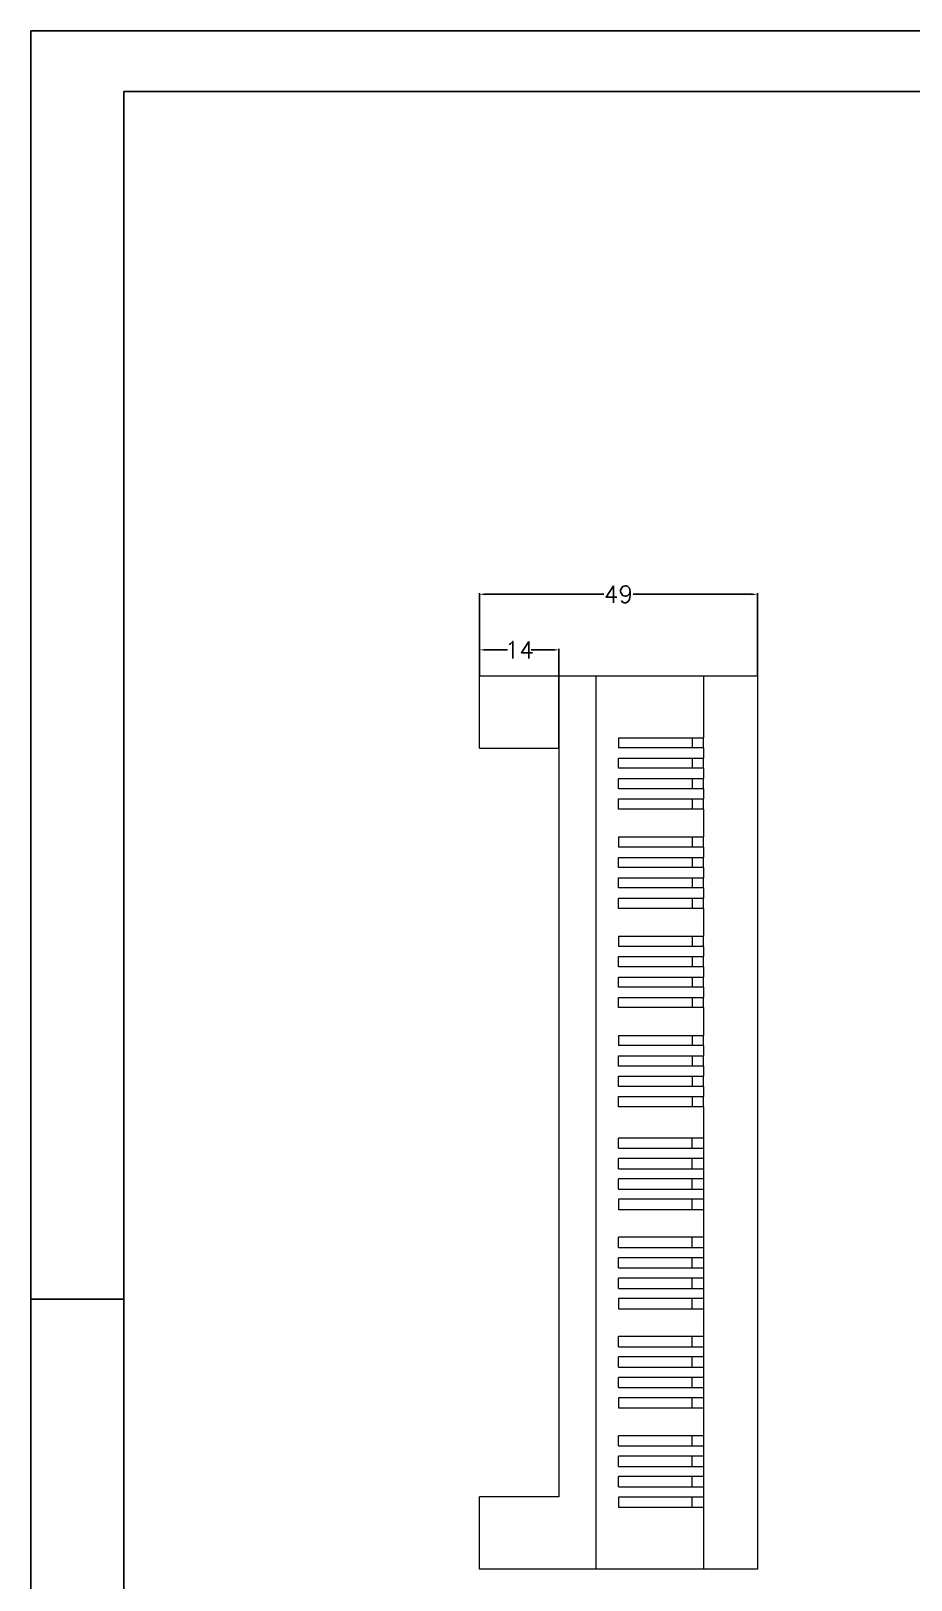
# Model space of a CAD drawing. Header units: inches. Extents: x 2395 to 4256, y 1126 to 1576.
# Drawn here: x 2395.4 to 2550.6, y 1302.9 to 1576 of the extents above; entities that cross this region are included whole.
import ezdxf

# ---------------------------------------------------------------- set-up
doc = ezdxf.new("R2010")
doc.units = ezdxf.units.IN
doc.header["$LTSCALE"] = 15
doc.styles.get("Standard").update_dxf_attribs({"font": 'txt', "bigfont": 'gbcbig.shx'})
doc.dimstyles.new('3', dxfattribs={"dimtxt": 3, "dimasz": 1, "dimexe": 0.18, "dimexo": 0.0625, "dimgap": 0.09, "dimtad": 0, "dimdsep": 46, "dimtxsty": 'Standard', "dimcen": 1, "dimclrd": 3, "dimclre": 3, "dimadec": 0, "dimazin": 2, "dimtfac": 1, "dimtofl": 0, "dimtmove": 0, "dimatfit": 3, "dimfxl": 1, "dimtolj": 1, "dimtzin": 0, "dimarcsym": 0})

# ---------------------------------------------------------------- blocks, each defined once
blk = doc.blocks.new('*D413')
at = {"color": 3, "lineweight": -2}
for p, q in [((2474.47, 1462.38), (2474.47, 1467.08)), ((2475.47, 1466.9), (2479.38, 1466.9)), ((2487.47, 1466.9), (2483.56, 1466.9)), ((2488.47, 1449.63), (2488.47, 1467.08))]:
    blk.add_line(p, q, dxfattribs=at)
at = {"color": 3}
for points in [[(2475.47, 1467.06), (2475.47, 1466.73), (2474.47, 1466.9)], [(2487.47, 1467.06), (2487.47, 1466.73), (2488.47, 1466.9)]]:
    blk.add_solid(points, dxfattribs=at)
at = {"layer": 'Defpoints', "color": 0}
for p in [(2474.47, 1466.9), (2474.47, 1462.31), (2488.47, 1449.56)]:
    blk.add_point(p, dxfattribs=at)
at = {"color": 0, "insert": (2481.47, 1466.9), "char_height": 3, "attachment_point": 5}
blk.add_mtext('\\A1;14', dxfattribs=at)
blk = doc.blocks.new('*D414')
at = {"color": 3, "lineweight": -2}
for p, q in [((2474.47, 1462.38), (2474.47, 1476.88)), ((2475.47, 1476.7), (2496.38, 1476.7)), ((2522.47, 1476.7), (2501.56, 1476.7)), ((2523.47, 1462.38), (2523.47, 1476.88))]:
    blk.add_line(p, q, dxfattribs=at)
at = {"color": 3}
for points in [[(2475.47, 1476.87), (2475.47, 1476.53), (2474.47, 1476.7)], [(2522.47, 1476.87), (2522.47, 1476.53), (2523.47, 1476.7)]]:
    blk.add_solid(points, dxfattribs=at)
at = {"layer": 'Defpoints', "color": 0}
for p in [(2474.47, 1476.7), (2474.47, 1462.31), (2523.47, 1462.31)]:
    blk.add_point(p, dxfattribs=at)
at = {"color": 0, "insert": (2498.97, 1476.7), "char_height": 3, "attachment_point": 5}
blk.add_mtext('\\A1;49', dxfattribs=at)

msp = doc.modelspace()

# ---------------------------------------------------------------- linework, layer by layer
for p, q in [((2395.36, 1576.032), (3027.92, 1576.032)), ((2395.36, 1576.032), (2395.36, 1128.767)), ((2411.728, 1565.383), (3017.271, 1565.383)), ((2411.728, 1565.383), (2411.728, 1139.416)), ((2411.728, 1352.4), (2395.36, 1352.4)), ((2395.36, 1335.834), (2395.36, 1128.767))]:
    msp.add_line(p, q)
at = {"color": 7, "linetype": 'Continuous', "lineweight": 15}
for p, q in [((2474.47, 1449.564), (2474.47, 1462.314)), ((2474.47, 1462.314), (2494.97, 1462.314)), ((2494.97, 1462.314), (2494.97, 1304.814)), ((2494.97, 1462.314), (2513.97, 1462.314)), ((2513.97, 1462.314), (2513.97, 1451.414)), ((2513.97, 1462.314), (2523.47, 1462.314)), ((2523.47, 1462.314), (2523.47, 1304.814)), ((2498.97, 1451.414), (2513.97, 1451.414)), ((2498.97, 1451.414), (2498.97, 1449.614)), ((2511.97, 1451.414), (2511.97, 1449.614)), ((2513.97, 1449.614), (2513.97, 1451.414)), ((2474.47, 1449.564), (2488.47, 1449.564)), ((2488.47, 1449.564), (2488.47, 1317.564)), ((2513.97, 1449.614), (2498.97, 1449.614)), ((2498.97, 1447.814), (2513.97, 1447.814)), ((2498.97, 1446.014), (2498.97, 1447.814)), ((2511.97, 1447.814), (2511.97, 1446.014)), ((2513.97, 1449.614), (2513.97, 1447.814)), ((2513.97, 1446.014), (2513.97, 1447.814)), ((2513.97, 1446.014), (2498.97, 1446.014)), ((2513.97, 1446.014), (2513.97, 1444.214)), ((2498.97, 1444.214), (2513.97, 1444.214)), ((2498.97, 1442.414), (2498.97, 1444.214)), ((2513.97, 1442.414), (2498.97, 1442.414)), ((2511.97, 1444.214), (2511.97, 1442.414)), ((2513.97, 1442.414), (2513.97, 1444.214)), ((2513.97, 1442.414), (2513.97, 1440.614)), ((2498.97, 1440.614), (2513.97, 1440.614)), ((2498.97, 1438.814), (2498.97, 1440.614)), ((2511.97, 1440.614), (2511.97, 1438.814)), ((2513.97, 1438.814), (2513.97, 1440.614)), ((2513.97, 1438.814), (2498.97, 1438.814)), ((2513.97, 1438.814), (2513.97, 1433.914)), ((2498.97, 1433.914), (2513.97, 1433.914)), ((2498.97, 1433.914), (2498.97, 1432.114)), ((2513.97, 1432.114), (2498.97, 1432.114)), ((2511.97, 1433.914), (2511.97, 1432.114)), ((2513.97, 1432.114), (2513.97, 1433.914)), ((2513.97, 1432.114), (2513.97, 1430.314)), ((2498.97, 1430.314), (2513.97, 1430.314)), ((2498.97, 1428.514), (2498.97, 1430.314)), ((2511.97, 1430.314), (2511.97, 1428.514)), ((2513.97, 1428.514), (2513.97, 1430.314)), ((2513.97, 1428.514), (2498.97, 1428.514)), ((2498.97, 1426.714), (2513.97, 1426.714)), ((2498.97, 1424.914), (2498.97, 1426.714)), ((2511.97, 1426.714), (2511.97, 1424.914)), ((2513.97, 1428.514), (2513.97, 1426.714)), ((2513.97, 1424.914), (2513.97, 1426.714)), ((2513.97, 1424.914), (2498.97, 1424.914)), ((2513.97, 1424.914), (2513.97, 1423.114)), ((2498.97, 1423.114), (2513.97, 1423.114)), ((2498.97, 1421.314), (2498.97, 1423.114)), ((2513.97, 1421.314), (2498.97, 1421.314)), ((2511.97, 1423.114), (2511.97, 1421.314)), ((2513.97, 1421.314), (2513.97, 1423.114)), ((2513.97, 1421.314), (2513.97, 1416.414)), ((2498.97, 1416.414), (2513.97, 1416.414)), ((2498.97, 1416.414), (2498.97, 1414.614)), ((2511.97, 1416.414), (2511.97, 1414.614)), ((2513.97, 1414.614), (2513.97, 1416.414)), ((2513.97, 1414.614), (2498.97, 1414.614)), ((2498.97, 1412.814), (2513.97, 1412.814)), ((2498.97, 1411.014), (2498.97, 1412.814)), ((2511.97, 1412.814), (2511.97, 1411.014)), ((2513.97, 1414.614), (2513.97, 1412.814)), ((2513.97, 1411.014), (2513.97, 1412.814)), ((2513.97, 1411.014), (2498.97, 1411.014)), ((2513.97, 1411.014), (2513.97, 1409.214)), ((2498.97, 1409.214), (2513.97, 1409.214)), ((2498.97, 1407.414), (2498.97, 1409.214)), ((2513.97, 1407.414), (2498.97, 1407.414)), ((2511.97, 1409.214), (2511.97, 1407.414)), ((2513.97, 1407.414), (2513.97, 1409.214)), ((2513.97, 1407.414), (2513.97, 1405.614)), ((2498.97, 1405.614), (2513.97, 1405.614)), ((2498.97, 1403.814), (2498.97, 1405.614)), ((2511.97, 1405.614), (2511.97, 1403.814)), ((2513.97, 1403.814), (2513.97, 1405.614)), ((2513.97, 1403.814), (2498.97, 1403.814)), ((2513.97, 1403.814), (2513.97, 1398.914)), ((2498.97, 1398.914), (2513.97, 1398.914)), ((2498.97, 1398.914), (2498.97, 1397.114)), ((2511.97, 1398.914), (2511.97, 1397.114)), ((2513.97, 1397.114), (2513.97, 1398.914)), ((2513.97, 1397.114), (2498.97, 1397.114)), ((2513.97, 1397.114), (2513.97, 1395.314)), ((2498.97, 1395.314), (2513.97, 1395.314)), ((2498.97, 1393.514), (2498.97, 1395.314)), ((2513.97, 1393.514), (2498.97, 1393.514)), ((2511.97, 1395.314), (2511.97, 1393.514)), ((2513.97, 1393.514), (2513.97, 1395.314)), ((2513.97, 1393.514), (2513.97, 1391.714)), ((2498.97, 1391.714), (2513.97, 1391.714)), ((2498.97, 1389.914), (2498.97, 1391.714)), ((2511.97, 1391.714), (2511.97, 1389.914)), ((2513.97, 1389.914), (2513.97, 1391.714)), ((2513.97, 1389.914), (2498.97, 1389.914)), ((2498.97, 1388.114), (2513.97, 1388.114)), ((2498.97, 1386.314), (2498.97, 1388.114)), ((2511.97, 1388.114), (2511.97, 1386.314)), ((2513.97, 1389.914), (2513.97, 1388.114)), ((2513.97, 1386.314), (2513.97, 1388.114)), ((2513.97, 1386.314), (2498.97, 1386.314)), ((2513.97, 1386.314), (2513.97, 1380.814)), ((2513.97, 1380.814), (2498.97, 1380.814)), ((2498.97, 1379.014), (2498.97, 1380.814)), ((2511.97, 1379.014), (2511.97, 1380.814)), ((2513.97, 1380.814), (2513.97, 1379.014)), ((2498.97, 1379.014), (2513.97, 1379.014)), ((2513.97, 1377.214), (2498.97, 1377.214)), ((2498.97, 1375.414), (2498.97, 1377.214)), ((2511.97, 1375.414), (2511.97, 1377.214)), ((2513.97, 1379.014), (2513.97, 1377.214)), ((2513.97, 1377.214), (2513.97, 1375.414)), ((2498.97, 1375.414), (2513.97, 1375.414)), ((2513.97, 1375.414), (2513.97, 1373.614)), ((2513.97, 1373.614), (2498.97, 1373.614)), ((2498.97, 1371.814), (2498.97, 1373.614)), ((2498.97, 1371.814), (2513.97, 1371.814)), ((2511.97, 1371.814), (2511.97, 1373.614)), ((2513.97, 1373.614), (2513.97, 1371.814)), ((2513.97, 1371.814), (2513.97, 1370.014)), ((2513.97, 1370.014), (2498.97, 1370.014)), ((2498.97, 1370.014), (2498.97, 1368.214)), ((2511.97, 1368.214), (2511.97, 1370.014)), ((2513.97, 1370.014), (2513.97, 1368.214)), ((2498.97, 1368.214), (2513.97, 1368.214)), ((2513.97, 1368.214), (2513.97, 1363.314)), ((2513.97, 1363.314), (2498.97, 1363.314)), ((2498.97, 1361.514), (2498.97, 1363.314)), ((2511.97, 1361.514), (2511.97, 1363.314)), ((2513.97, 1363.314), (2513.97, 1361.514)), ((2498.97, 1361.514), (2513.97, 1361.514)), ((2513.97, 1361.514), (2513.97, 1359.714)), ((2513.97, 1359.714), (2498.97, 1359.714)), ((2498.97, 1357.914), (2498.97, 1359.714)), ((2498.97, 1357.914), (2513.97, 1357.914)), ((2511.97, 1357.914), (2511.97, 1359.714)), ((2513.97, 1359.714), (2513.97, 1357.914)), ((2513.97, 1357.914), (2513.97, 1356.114)), ((2513.97, 1356.114), (2498.97, 1356.114)), ((2498.97, 1354.314), (2498.97, 1356.114)), ((2511.97, 1354.314), (2511.97, 1356.114)), ((2513.97, 1356.114), (2513.97, 1354.314)), ((2498.97, 1354.314), (2513.97, 1354.314)), ((2513.97, 1352.514), (2498.97, 1352.514)), ((2498.97, 1352.514), (2498.97, 1350.714)), ((2511.97, 1350.714), (2511.97, 1352.514)), ((2513.97, 1354.314), (2513.97, 1352.514)), ((2513.97, 1352.514), (2513.97, 1350.714)), ((2498.97, 1350.714), (2513.97, 1350.714)), ((2513.97, 1350.714), (2513.97, 1345.814)), ((2513.97, 1345.814), (2498.97, 1345.814)), ((2498.97, 1344.014), (2498.97, 1345.814)), ((2498.97, 1344.014), (2513.97, 1344.014)), ((2511.97, 1344.014), (2511.97, 1345.814)), ((2513.97, 1345.814), (2513.97, 1344.014)), ((2513.97, 1344.014), (2513.97, 1342.214)), ((2513.97, 1342.214), (2498.97, 1342.214)), ((2498.97, 1340.414), (2498.97, 1342.214)), ((2511.97, 1340.414), (2511.97, 1342.214)), ((2513.97, 1342.214), (2513.97, 1340.414)), ((2498.97, 1340.414), (2513.97, 1340.414)), ((2513.97, 1338.614), (2498.97, 1338.614)), ((2498.97, 1336.814), (2498.97, 1338.614)), ((2511.97, 1336.814), (2511.97, 1338.614)), ((2513.97, 1340.414), (2513.97, 1338.614)), ((2513.97, 1338.614), (2513.97, 1336.814)), ((2498.97, 1336.814), (2513.97, 1336.814)), ((2513.97, 1336.814), (2513.97, 1335.014)), ((2513.97, 1335.014), (2498.97, 1335.014)), ((2498.97, 1335.014), (2498.97, 1333.214)), ((2498.97, 1333.214), (2513.97, 1333.214)), ((2511.97, 1333.214), (2511.97, 1335.014)), ((2513.97, 1335.014), (2513.97, 1333.214)), ((2513.97, 1333.214), (2513.97, 1328.314)), ((2513.97, 1328.314), (2498.97, 1328.314)), ((2498.97, 1326.514), (2498.97, 1328.314)), ((2511.97, 1326.514), (2511.97, 1328.314)), ((2513.97, 1328.314), (2513.97, 1326.514)), ((2498.97, 1326.514), (2513.97, 1326.514)), ((2513.97, 1326.514), (2513.97, 1324.714)), ((2513.97, 1324.714), (2498.97, 1324.714)), ((2498.97, 1322.914), (2498.97, 1324.714)), ((2498.97, 1322.914), (2513.97, 1322.914)), ((2511.97, 1322.914), (2511.97, 1324.714)), ((2513.97, 1324.714), (2513.97, 1322.914)), ((2513.97, 1322.914), (2513.97, 1321.114)), ((2513.97, 1321.114), (2498.97, 1321.114)), ((2498.97, 1319.314), (2498.97, 1321.114)), ((2511.97, 1319.314), (2511.97, 1321.114)), ((2513.97, 1321.114), (2513.97, 1319.314)), ((2474.47, 1304.814), (2474.47, 1317.564)), ((2488.47, 1317.564), (2474.47, 1317.564)), ((2498.97, 1319.314), (2513.97, 1319.314)), ((2513.97, 1317.514), (2498.97, 1317.514)), ((2498.97, 1317.514), (2498.97, 1315.714)), ((2511.97, 1315.714), (2511.97, 1317.514)), ((2513.97, 1319.314), (2513.97, 1317.514)), ((2513.97, 1317.514), (2513.97, 1315.714)), ((2498.97, 1315.714), (2513.97, 1315.714)), ((2513.97, 1315.714), (2513.97, 1304.814)), ((2494.97, 1304.814), (2474.47, 1304.814)), ((2513.97, 1304.814), (2494.97, 1304.814)), ((2523.47, 1304.814), (2513.97, 1304.814))]:
    msp.add_line(p, q, dxfattribs=at)

# ---------------------------------------------------------------- dimensions: what is measured, and where the dimension line sits
for base, p1, picture, middle in [((2474.47, 1476.699), (2523.47, 1462.314), '*D414', (2498.97, 1476.699)), ((2474.47, 1466.896), (2488.47, 1449.564), '*D413', (2481.47, 1466.896))]:
    dim = msp.add_linear_dim(base=base, p1=p1, p2=(2474.47, 1462.314), dimstyle='3')
    dim.commit()
    dim.dimension.update_dxf_attribs({"geometry": picture, "text_midpoint": middle})

doc.saveas('drawing.dxf')
